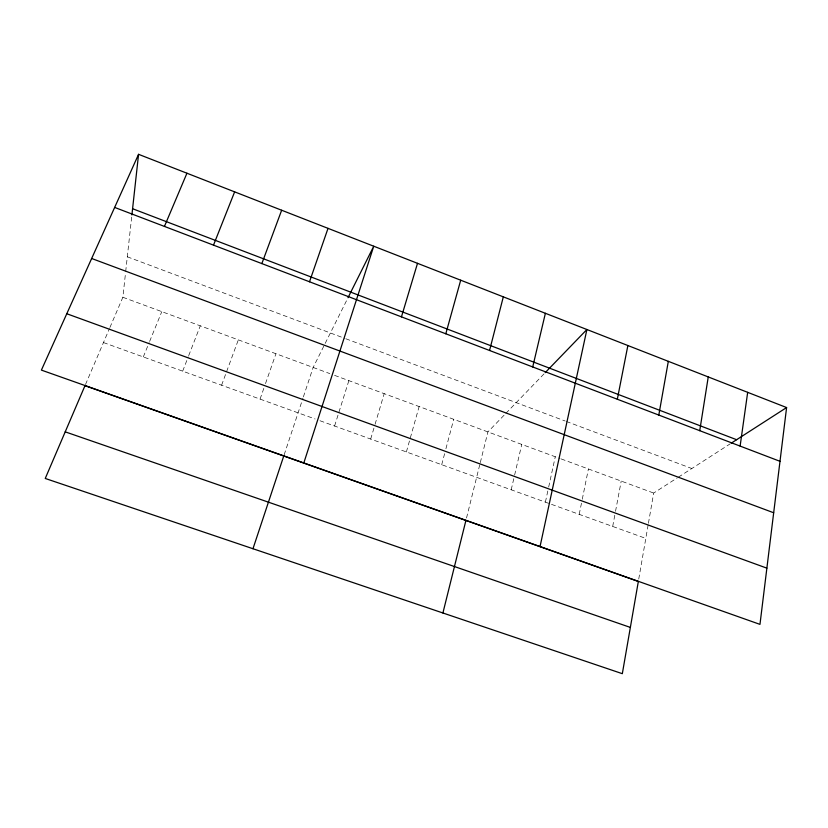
<?xml version="1.0" encoding="UTF-8"?>
<svg xmlns="http://www.w3.org/2000/svg" width="828" height="828" viewBox="0 0 828 828"><rect width="100%" height="100%" fill="white"/><g stroke="black" fill="none" stroke-linecap="round" stroke-linejoin="round"><path stroke-width="0.62" stroke-dasharray="4.14 3.1" d="M109.927 327.464L122.865 297.273L125.545 272.805M125.68 271.574L131.766 216.201M638.75 579.041L648.21 524.548M648.427 523.286L653.675 493.053L677.335 477.839M612.689 526.442L615.297 512.584M615.525 511.321L621.217 481.078M579.217 514.354L582.022 500.495M582.281 499.232L588.408 468.979M545.393 502.141L548.405 488.272M548.685 487.019L555.267 456.756M511.197 489.793L514.343 476.297M514.623 475.075L521.775 444.408M466.516 518.028L479.992 463.815M480.302 462.593L487.92 431.916L505.049 414.197M441.707 464.694L444.626 453.661M445.919 448.745L453.713 419.299M406.382 451.943L419.134 406.548M370.685 439.057L374.701 425.561M375.063 424.329L384.192 393.662M334.584 426.016L348.867 380.632M284.159 454.789L302.976 398.123M303.379 396.891L313.15 367.456L347.449 298.836M260.054 399.106L263.821 388.363M265.498 383.581L275.952 353.742M221.593 385.206L238.329 339.863M182.677 371.161L188.235 356.847M188.691 355.647L200.283 325.828M143.296 356.94L149.143 342.637M149.63 341.436L161.791 311.639M85.491 384.523L109.431 328.623M505.908 413.317L544.369 373.521M678.37 477.176L730.296 443.767M103.469 342.554L315.116 418.989M319.991 420.748L645.809 538.407M122.865 297.273L329.813 373.604M334.574 375.363L559.997 458.505M561.187 458.94L653.675 493.053M127.305 256.804L344.645 338.321M345.835 338.766L565.141 421.007M566.321 421.452L691.825 468.513"/><path stroke-width="1.24" d="M131.9 214.959L138.566 154.318L786.6 407.552L759.969 624.374L41.4 370.106L138.566 154.318M740.118 446.095L747.674 392.348M699.732 430.684L708.25 376.937M658.798 415.066L668.32 361.339M617.326 399.241L627.872 345.524M540.042 546.552L586.897 329.513L545.228 372.631M532.715 366.949L545.383 313.294M442.908 612.989L465.916 520.45M489.555 350.482L503.32 296.859M445.806 333.787L460.699 280.206M401.456 316.865L417.509 263.325M303.814 462.966L373.738 246.226L347.998 297.728M252.975 548.736L283.756 456M309.506 281.779L328.023 228.352M261.845 263.594L281.655 210.24M213.5 245.14L234.634 191.868M164.441 226.417L186.942 173.228M731.352 443.094L786.6 407.552M65.215 431.843L630.356 627.417M66.778 313.74L766.873 568.153M91.66 258.491L773.673 512.76M132.594 208.728L736.61 439.709M114.657 207.424L779.997 461.31M638.336 581.463L622.325 673.681L45.25 478.46L84.994 385.672L638.336 581.463"/></g></svg>
